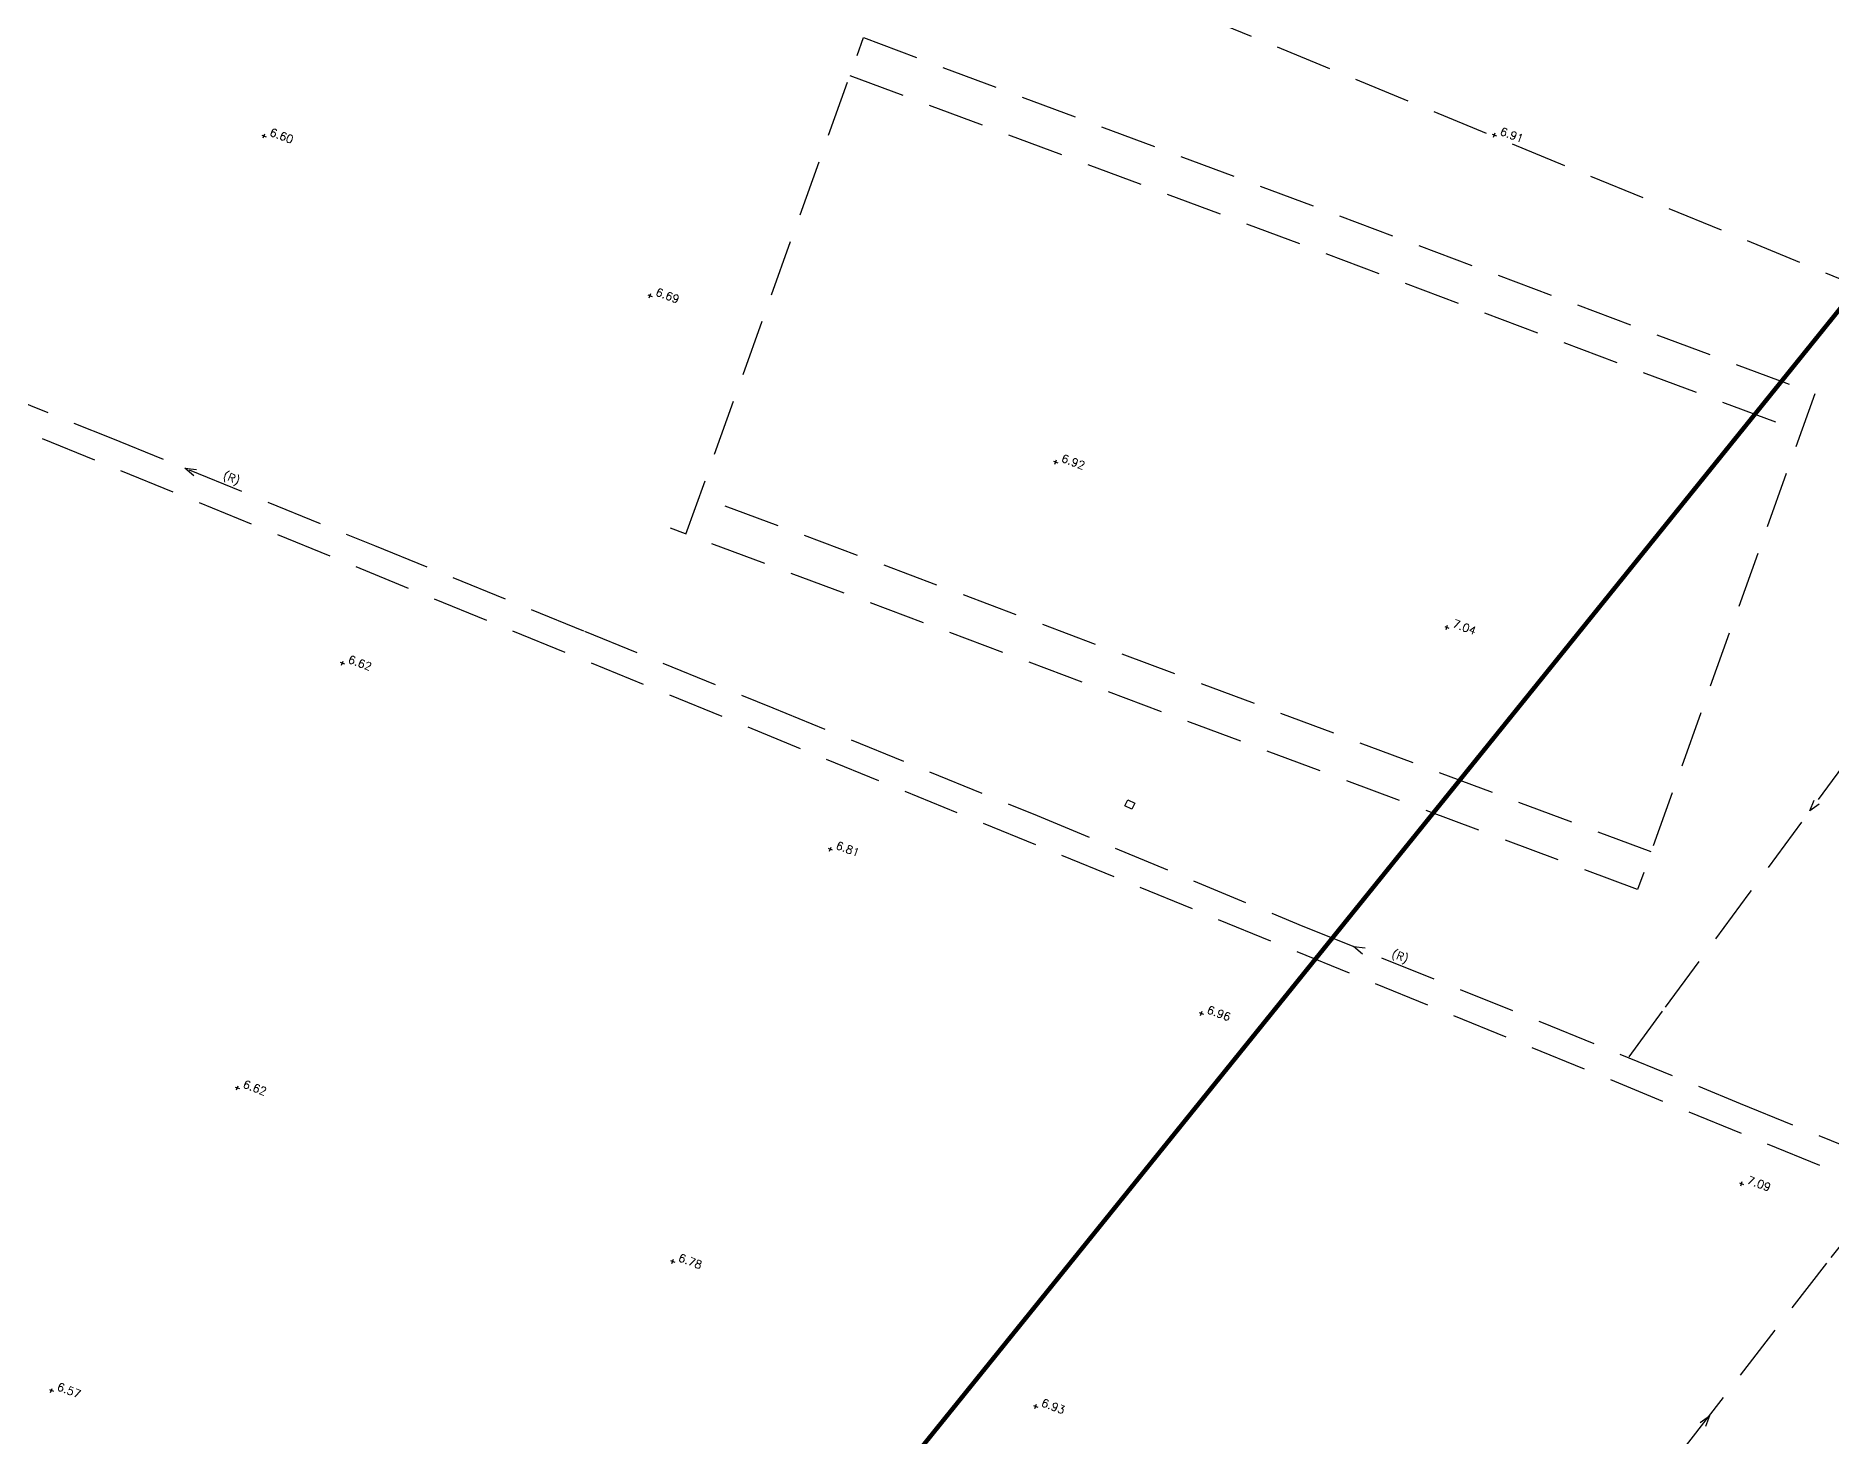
# Model space of a CAD drawing. Header units: millimetres. Extents: x 521005098 to 521837086, y 174609906 to 175681253.
# Drawn here: x 521221462 to 521302202, y 174919244 to 174982214 of the extents above; entities that cross this region are included whole.
import ezdxf
from ezdxf.enums import TextEntityAlignment as Align

# ---------------------------------------------------------------- set-up
doc = ezdxf.new("R2010")
doc.units = ezdxf.units.MM
doc.header["$LTSCALE"] = 200
doc.linetypes.add('layout$0$DASHED', pattern=[19.05, 12.7, -6.35])
doc.linetypes.add('layout$0$survey$0$DASHED', pattern=[19.05, 12.7, -6.35])
for name, color, linetype in [('layout$0$ED-STORM', 3, 'Continuous'), ('layout$0$survey$0$LEVEL', 8, 'Continuous'), ('layout$0$survey$0$SERVICE', 8, 'Continuous'), ('layout$0$survey$0$SPORTS_PITCH', 8, 'layout$0$survey$0$DASHED'), ('layout$0$survey$0$WATER', 8, 'Continuous')]:
    doc.layers.add(name, color=color, linetype=linetype)
doc.styles.add('layout$0$ROMANS', font='Romans.shx')
doc.styles.add('layout$0$survey$0$ROMANS', font='Romans.shx')

# ---------------------------------------------------------------- blocks, each defined once
blk = doc.blocks.new('layout$0$S')
at = {"layer": 'layout$0$ED-STORM'}
blk.add_lwpolyline([(-0.5, 0.15), (0.001, 0), (-0.5, -0.151)], dxfattribs=at)
blk = doc.blocks.new('layout')
at = {"layer": 'layout$0$ED-STORM', "linetype": 'layout$0$DASHED'}
for points in [[(521169776.3, 174986053.9), (521175409, 174983871.5), (521178498.5, 174982576.3, -0.6107861), (521179088.8, 174982341.8), (521187176.8, 174979126.2), (521198540.1, 174974675.4), (521209038.5, 174970508.7), (521224834.3, 174964134.5), (521236685, 174959292.5), (521246135, 174955441.5), (521254599.8, 174952001.6), (521266490.4, 174947150), (521278448.3, 174942175.2), (521289176.9, 174937856.1), (521298117.4, 174934209), (521305709.9, 174931104.8), (521309106.5, 174929688)], [(521319846.2, 174972427.4), (521316788.4, 174968212.7), (521315941.3, 174967023.3, 0.5472082), (521315314.7, 174966315.5), (521312506.7, 174962473.4), (521309022.7, 174957936.7), (521306825.5, 174954846.5), (521303134.4, 174949921.1), (521298509.5, 174943648.9), (521294602.7, 174938354.3), (521293052.1, 174936225.4)]]:
    blk.add_lwpolyline(points, format="xyb", dxfattribs=at)
blk.add_lwpolyline([(521242515.1, 174852267.6), (521245104.9, 174855456.3), (521249066.6, 174860386.4), (521254183.6, 174866857.4), (521261793.9, 174876520.6), (521268222.9, 174884529.4), (521274799.4, 174892784.2), (521281803.2, 174901550.7), (521288477.4, 174909877), (521295811, 174918969.4), (521302203.4, 174927283), (521307097.1, 174933404.5), (521313597.6, 174941573.8), (521318585.2, 174947828.1), (521321758.4, 174951917.5)], dxfattribs=at)
at = {"layer": 'layout$0$survey$0$LEVEL', "flags": 128}
for points in [[(521231687.1, 174977623.9), (521231756.9, 174977811.3)], [(521286960.9, 174977790.6), (521287148.3, 174977720.8)], [(521287019.7, 174977662), (521287089.5, 174977849.4)], [(521231628.3, 174977752.5), (521231815.8, 174977682.7)], [(521248987.1, 174970566.5), (521249174.5, 174970496.7)], [(521249045.9, 174970437.9), (521249115.7, 174970625.3)], [(521267233.3, 174963087.1), (521267420.7, 174963017.3)], [(521267292.1, 174962958.5), (521267361.9, 174963145.9)], [(521284825.6, 174955653.4), (521285013.1, 174955583.6)], [(521284884.5, 174955524.8), (521284954.3, 174955712.2)], [(521235152.7, 174954042.4), (521235340.2, 174953972.6)], [(521235211.6, 174953913.8), (521235281.4, 174954101.2)], [(521257093.9, 174945678.1), (521257281.3, 174945608.3)], [(521257152.7, 174945549.5), (521257222.5, 174945736.9)], [(521273781.8, 174938289.2), (521273969.3, 174938219.4)], [(521273840.7, 174938160.6), (521273910.5, 174938348)], [(521230485.1, 174934810.7), (521230554.9, 174934998.1)], [(521230426.3, 174934939.3), (521230613.7, 174934869.5)], [(521298077.3, 174930630.1), (521298264.7, 174930560.3)], [(521298136.1, 174930501.5), (521298205.9, 174930688.9)], [(521250008.7, 174927134.6), (521250196.2, 174927064.9)], [(521250067.6, 174927006), (521250137.3, 174927193.5)], [(521222066.2, 174921332.5), (521222253.6, 174921262.7)], [(521222125, 174921203.9), (521222194.8, 174921391.3)], [(521266333.6, 174920613.6), (521266521, 174920543.8)], [(521266392.4, 174920485), (521266462.2, 174920672.4)]]:
    blk.add_lwpolyline(points, dxfattribs=at)
at = {"layer": 'layout$0$survey$0$SERVICE', "linetype": 'Continuous', "flags": 128}
blk.add_lwpolyline([(521270753.9, 174947436.5), (521270439.8, 174947590.7), (521270572, 174947860), (521270886.1, 174947705.8)], close=True, dxfattribs=at)
at = {"layer": 'layout$0$survey$0$SPORTS_PITCH', "linetype": 'layout$0$survey$0$DASHED'}
for p, q in [((521250700.1, 174959811.1), (521258681.7, 174982135.3)), ((521258681.7, 174982135.3), (521301465.4, 174966119.4)), ((521258075.6, 174980440.2), (521300859.9, 174964424.1)), ((521301465.4, 174966119.4), (521293502.5, 174943825.1)), ((521294108, 174945520.4), (521251306.1, 174961506.2)), ((521293502.5, 174943825.1), (521250000, 174960072.5))]:
    blk.add_line(p, q, dxfattribs=at)
at = {"layer": 'layout$0$survey$0$SPORTS_PITCH', "linetype": 'layout$0$survey$0$DASHED', "flags": 128}
for points in [[(521304315, 174970571.6), (521194420.8, 175015857.1), (521215682.9, 175066441.2), (521325268.7, 175021130.6)], [(521188646.8, 174903867.4), (521214423.9, 174967107.2), (521330007.7, 174919844.9), (521304044.8, 174856598.1)]]:
    blk.add_lwpolyline(points, close=True, dxfattribs=at)
at = {"layer": 'layout$0$survey$0$WATER', "linetype": 'Continuous', "const_width": 200, "flags": 128}
blk.add_lwpolyline([(521118022.6, 174741144.2), (521409500.2, 175102449.9)], dxfattribs=at)
at = {"layer": 'layout$0$ED-STORM', "linetype": 'Continuous'}
for p, xscale, yscale, zscale, rotation in [((521228167.4, 174962772.7), 1000.000000015384, 1000, 1000, 156.5020639707453), ((521301246.9, 174947361.3), 1000.000000009525, 1000.000000009525, 1000.000000009525, 232.172072809093), ((521280726.1, 174941258.2), 1000.000000015384, 1000, 1000, 156.5020639707453), ((521296727.5, 174920161.3), 999.9999999897902, 1000, 1000, 52.99242173508647)]:
    blk.add_blockref('layout$0$S', p, dxfattribs=dict(at, xscale=xscale, yscale=yscale, zscale=zscale, rotation=rotation))
at = {"layer": 'layout$0$ED-STORM', "linetype": 'Continuous', "style": 'layout$0$ROMANS'}
for p in [(521229809.2, 174962218.5), (521282367.9, 174940704)]:
    blk.add_text('(R)', height=360, rotation=337.962198, dxfattribs=at).set_placement(p, align=Align.BOTTOM_LEFT)
at = {"layer": 'layout$0$survey$0$LEVEL', "style": 'layout$0$survey$0$ROMANS'}
for s, p in [('6.60', (521231944.4, 174977741.6)), ('6.91', (521287277, 174977779.6)), ('6.69', (521249303.2, 174970555.5)), ('6.92', (521267549.3, 174963076.1)), ('7.04', (521285141.7, 174955642.4)), ('6.62', (521235468.8, 174954031.4)), ('6.81', (521257410, 174945667.1)), ('6.96', (521274097.9, 174938278.2)), ('6.62', (521230742.3, 174934928.4)), ('7.09', (521298393.3, 174930619.1)), ('6.78', (521250324.8, 174927123.7)), ('6.57', (521222382.2, 174921321.5)), ('6.93', (521266649.6, 174920602.6))]:
    blk.add_text(s, height=360, rotation=339.576964, dxfattribs=at).set_placement(p)

msp = doc.modelspace()

# ---------------------------------------------------------------- block references
msp.add_blockref('layout', (0, 0))

doc.saveas('drawing.dxf')
